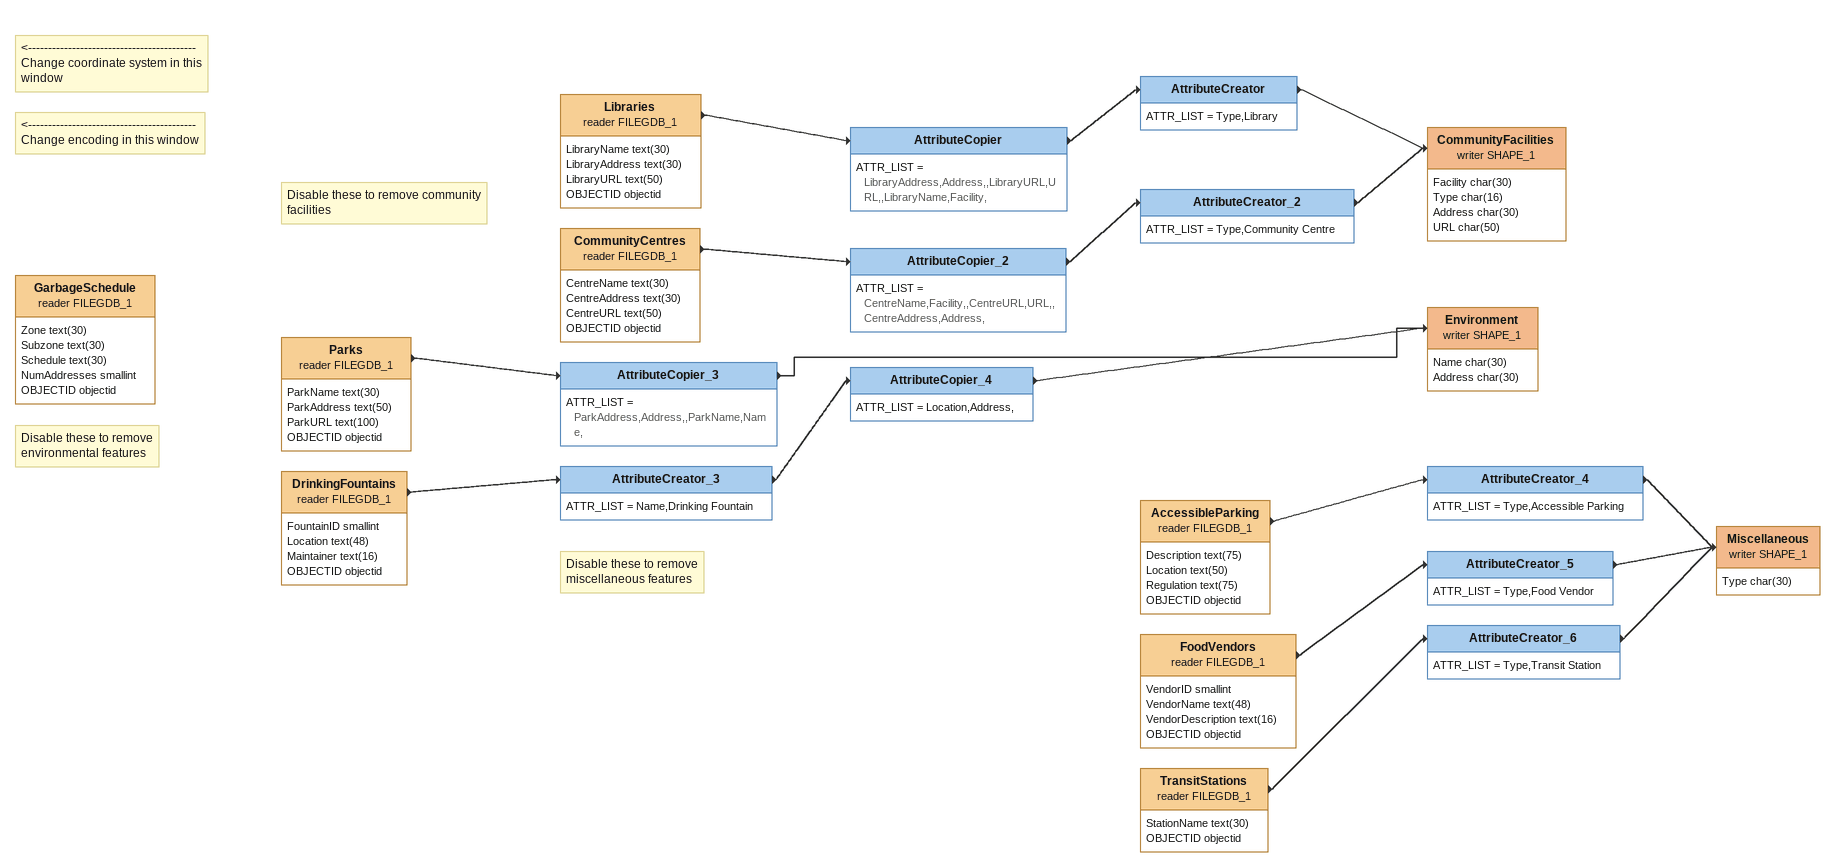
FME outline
Note: <------------------------------------------ / Change coordinate system in this window
Note: <------------------------------------------ / Change encoding in this window
Note: Disable these to remove environmental features
GarbageSchedule (reader FILEGDB_1)
    attributes: Zone text(30), Subzone text(30), Schedule text(30), NumAddresses smallint, OBJECTID objectid
Note: Disable these to remove community facilities
Parks (reader FILEGDB_1)
    attributes: ParkName text(30), ParkAddress text(50), ParkURL text(100), OBJECTID objectid
    -> AttributeCopier_3
AttributeCopier_3
    ATTR_LIST = ParkAddress,Address,,ParkName,Name,
    -> Environment (writer SHAPE_1)
DrinkingFountains (reader FILEGDB_1)
    attributes: FountainID smallint, Location text(48), Maintainer text(16), OBJECTID objectid
    -> AttributeCreator_3
Note: Disable these to remove miscellaneous features
AttributeCreator_3
    ATTR_LIST = Name,Drinking Fountain
    -> AttributeCopier_4
AttributeCopier_4
    ATTR_LIST = Location,Address,
    -> Environment (writer SHAPE_1)
Environment (writer SHAPE_1)
    attributes: Name char(30), Address char(30)
Libraries (reader FILEGDB_1)
    attributes: LibraryName text(30), LibraryAddress text(30), LibraryURL text(50), OBJECTID objectid
    -> AttributeCopier
AttributeCopier
    ATTR_LIST = LibraryAddress,Address,,LibraryURL,URL,,LibraryName,Facility,
    -> AttributeCreator
AttributeCreator
    ATTR_LIST = Type,Library
    -> CommunityFacilities (writer SHAPE_1)
CommunityCentres (reader FILEGDB_1)
    attributes: CentreName text(30), CentreAddress text(30), CentreURL text(50), OBJECTID objectid
    -> AttributeCopier_2
AttributeCopier_2
    ATTR_LIST = CentreName,Facility,,CentreURL,URL,,CentreAddress,Address,
    -> AttributeCreator_2
AttributeCreator_2
    ATTR_LIST = Type,Community Centre
    -> CommunityFacilities (writer SHAPE_1)
CommunityFacilities (writer SHAPE_1)
    attributes: Facility char(30), Type char(16), Address char(30), URL char(50)
AccessibleParking (reader FILEGDB_1)
    attributes: Description text(75), Location text(50), Regulation text(75), OBJECTID objectid
    -> AttributeCreator_4
AttributeCreator_4
    ATTR_LIST = Type,Accessible Parking
    -> Miscellaneous (writer SHAPE_1)
FoodVendors (reader FILEGDB_1)
    attributes: VendorID smallint, VendorName text(48), VendorDescription text(16), OBJECTID objectid
    -> AttributeCreator_5
AttributeCreator_5
    ATTR_LIST = Type,Food Vendor
    -> Miscellaneous (writer SHAPE_1)
TransitStations (reader FILEGDB_1)
    attributes: StationName text(30), OBJECTID objectid
    -> AttributeCreator_6
AttributeCreator_6
    ATTR_LIST = Type,Transit Station
    -> Miscellaneous (writer SHAPE_1)
Miscellaneous (writer SHAPE_1)
    attributes: Type char(30)
